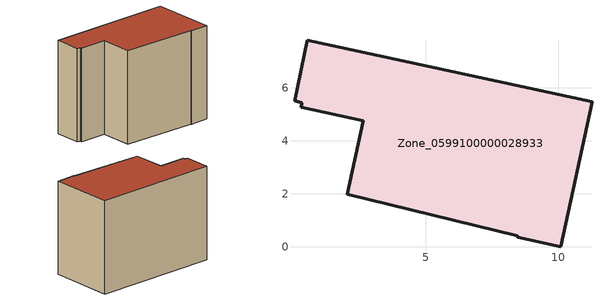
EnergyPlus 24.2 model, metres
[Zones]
Zone_0599100000028933
 floor ground (C_G): 8.46,0.41 2.04,1.98 2.64,4.75 0.29,5.26 0.32,5.43 0.04,5.51 0.53,7.79 11.28,5.48 10.1,0 8.48,0.35 z0
 wall outside (C_F): 8.48,0.35 10.1,0 11.28,5.48 0.53,7.79 0.04,5.51 0.32,5.43 0.29,5.26 2.64,4.75 2.04,1.98 8.46,0.41 8.48,0.35 z0:8.07
 roof outside (C_R): 0.29,5.26 2.64,4.75 2.04,1.98 8.46,0.41 8.48,0.35 10.1,0 11.28,5.48 0.53,7.79 0.04,5.51 0.32,5.43 z8.07
[BUILDING]
Pand.0599100000028933: North Axis=0; Terrain=City; Loads Convergence Tolerance Value=0.04; Temperature Convergence Tolerance Value=0.4; Solar Distribution=FullExterior; Maximum Number of Warmup Days=25; Minimum Number of Warmup Days=1
[Site:Location]
Rotterdam.The.Hague.AP_ZH_NLD Design_Conditions: Latitude=51.96; Longitude=4.45; Time Zone=1; Elevation=-4.5
[SITE:GROUNDTEMPERATURE:BUILDINGSURFACE]
18, 18, 18, 18, 18, 18, 18, 18, 18, 18, 18, 18
[MATERIAL] Thermal Absorptance=0.9; Solar Absorptance=0.7; Visible Absorptance=0.7
Name | Roughness | Thickness | Conductivity | Density | Specific Heat
G.TC.1975-1991 | MediumSmooth | 0.15 | 0.288461 | 540 | 1210
F.TC.1975-1991 | Rough | 0.3 | 0.230769 | 1920 | 840
R.TC.1975-1991 | MediumRough | 0.2 | 0.153846 | 1500 | 1000
[CONSTRUCTION]
C_G: G.TC.1975-1991
C_F: F.TC.1975-1991
C_R: R.TC.1975-1991
[ZONE]
Zone_0599100000028933: Type=1; Multiplier=1; Ceiling Height=Autocalculate; Volume=Autocalculate; Floor Area=autocalculate; Part of Total Floor Area=Yes
[ZONEINFILTRATION:DESIGNFLOWRATE]
Infil_Zone_0599100000028933: Zone or ZoneList or Space or SpaceList=Zone_0599100000028933; Schedule=AlwaysOn; Design Flow Rate Calculation Method=Flow/Area; Flow Rate per Floor Area=0.003; Constant Term Coefficient=1; Temperature Term Coefficient=0; Velocity Term Coefficient=0; Velocity Squared Term Coefficient=0
[HVACTEMPLATE:ZONE:IDEALLOADSAIRSYSTEM]
Zone_0599100000028933: Maximum Heating Supply Air Temperature=50; Minimum Cooling Supply Air Temperature=13; Maximum Heating Supply Air Humidity Ratio=0.0156; Minimum Cooling Supply Air Humidity Ratio=0.0077; Heating Limit=NoLimit; Cooling Limit=NoLimit; Dehumidification Control Type=ConstantSensibleHeatRatio; Cooling Sensible Heat Ratio=0.7; Dehumidification Setpoint=60; Humidification Control Type=None; Humidification Setpoint=30; Outdoor Air Method=None; Outdoor Air Flow Rate per Person=0.00944; Outdoor Air Flow Rate per Zone Floor Area=0; Outdoor Air Flow Rate per Zone=0; Demand Controlled Ventilation Type=None; Outdoor Air Economizer Type=NoEconomizer; Heat Recovery Type=None; Sensible Heat Recovery Effectiveness=0.7; Latent Heat Recovery Effectiveness=0.65
[ZONECONTROL:THERMOSTAT]
ThermostatControl_Zone_0599100000028933: Zone or ZoneList=Zone_0599100000028933; Control Type Schedule=DualSetpointControlType; Control 1=Thermostat_Zone_0599100000028933; Temperature Difference Between Cutout And Setpoint=0
[THERMOSTATSETPOINT:DUALSETPOINT]
Thermostat_Zone_0599100000028933: Heating Setpoint Temperature Schedule=HeatingSetpoint_Zone_0599100000028933; Cooling Setpoint Temperature Schedule=CoolingSetpoint_Zone_0599100000028933
[SCHEDULE:COMPACT]
HeatingSetpoint_Zone_0599100000028933: Through: 12/31, For: AllDays, Until: 24:00, 21
CoolingSetpoint_Zone_0599100000028933: Through: 12/31, For: AllDays, Until: 24:00, 24
DualSetpointControlType: Through: 12/31, For: AllDays, Until: 24:00, 4
AlwaysOn: Through: 12/31, For: AllDays, Until: 24:00, 1
